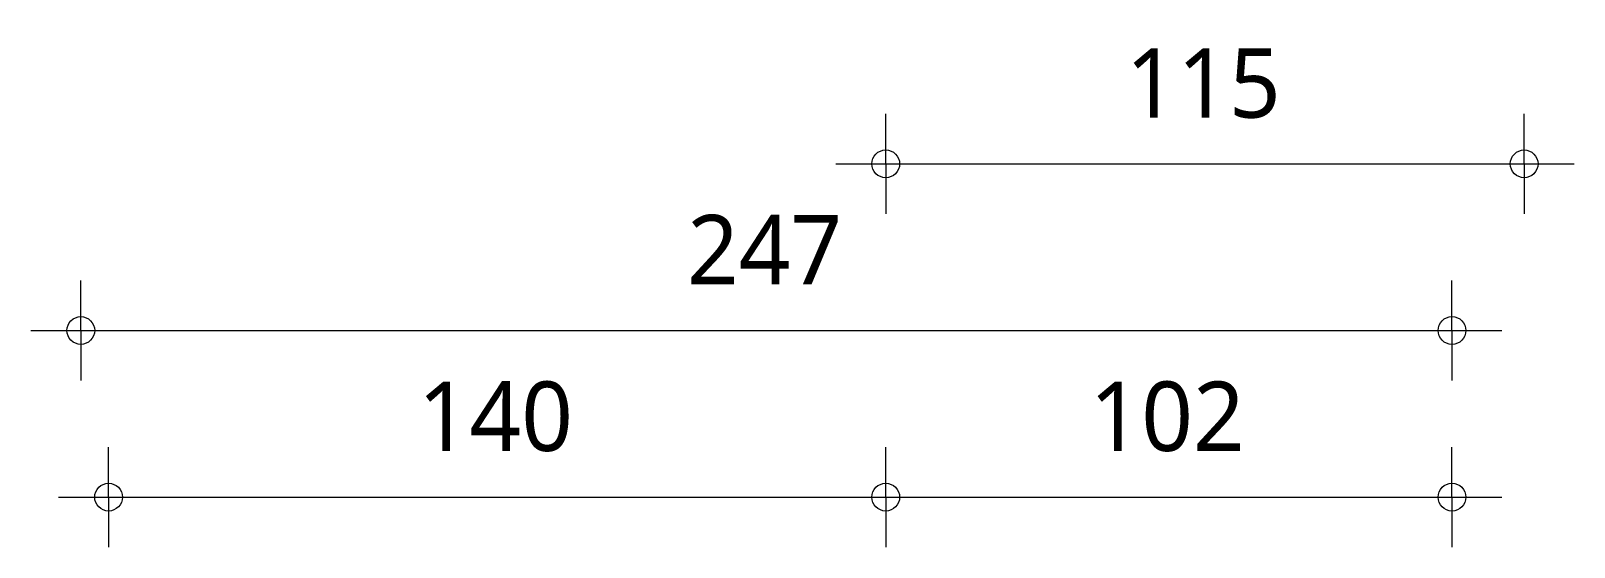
# Model space of a CAD drawing. Header units: millimetres. Extents: x -435 to 27166, y -19117 to 26500.
# Drawn here: x 7766.5 to 8044.5, y 9023.3 to 9116.2 of the extents above; entities that cross this region are included whole.
import ezdxf

# ---------------------------------------------------------------- set-up
doc = ezdxf.new("R2010")
doc.units = ezdxf.units.MM
doc.layers.add('A-ANNO-DIMS', color=211, linetype='Continuous', lineweight=13)
doc.layers.add('A-ANNO-DIMS-5', color=211, linetype='Continuous', lineweight=13)
doc.styles.add('Segoe UI_3', font='segoeui.ttf', dxfattribs={"height": 12.5})
doc.dimstyles.new('2_5_mm_4', dxfattribs={"dimscale": 304.8, "dimtxt": 13.092049, "dimasz": 0.016404, "dimexe": 0.029528, "dimexo": 0.0625, "dimgap": 0.014764, "dimtad": 1, "dimdec": 0, "dimzin": 0, "dimdsep": 46, "dimtxsty": 'Segoe UI_3', "dimblk1": 'DOTBLANK', "dimblk2": 'DOTBLANK', "dimsah": 1, "dimcen": 0.09, "dimdle": 0.029528, "dimazin": 0, "dimtfac": 1, "dimtdec": 4, "dimtix": 1, "dimtmove": 0, "dimatfit": 3, "dimfxl": 0.029528, "dimfxlon": 1, "dimtvp": 1, "dimtfill": 1, "dimtolj": 1, "dimtzin": 0, "dimarcsym": 2})

# ---------------------------------------------------------------- blocks, each defined once
blk = doc.blocks.new('DIMBLOCK435-Details Appartement')
at = {"layer": 'A-ANNO-DIMS-5'}
for p, q in [((7775.46, 9062.31), (7775.46, 9071.31)), ((8022.46, 9062.31), (8022.46, 9071.31)), ((7766.46, 9062.31), (8031.46, 9062.31)), ((7775.46, 9062.31), (7775.46, 9053.31)), ((8022.46, 9062.31), (8022.46, 9053.31))]:
    blk.add_line(p, q, dxfattribs=at)
for centre in [(7775.46, 9062.31), (8022.46, 9062.31)]:
    blk.add_circle(centre, 2.5, dxfattribs=at)
at = {"layer": 'A-ANNO-DIMS-5', "color": 0, "insert": (7884.68, 9083.12), "char_height": 12.5, "width": 34.2774, "attachment_point": 1, "line_spacing_factor": 1.142579, "style": 'Segoe UI_3', "bg_fill": 3, "box_fill_scale": 1.25, "bg_fill_color": 9, "bg_fill_true_color": 13158600, "bg_fill_transparency": 0}
blk.add_mtext('247', dxfattribs=at)
blk = doc.blocks.new('_DotBlank')
at = {"color": 0, "linetype": 'ByBlock', "lineweight": -2}
blk.add_line((-0.5, 0), (-1, 0), dxfattribs=at)
blk.add_circle((0, 0), 0.5, dxfattribs=at)
blk = doc.blocks.new('DIMBLOCK436-Details Appartement')
at = {"layer": 'A-ANNO-DIMS-5'}
for p, q in [((7780.46, 9032.31), (7780.46, 9041.31)), ((7920.46, 9032.31), (7920.46, 9041.31)), ((7771.46, 9032.31), (7920.46, 9032.31)), ((7780.46, 9032.31), (7780.46, 9023.31)), ((7920.46, 9032.31), (7920.46, 9023.31))]:
    blk.add_line(p, q, dxfattribs=at)
for centre in [(7780.46, 9032.31), (7920.46, 9032.31)]:
    blk.add_circle(centre, 2.5, dxfattribs=at)
at = {"layer": 'A-ANNO-DIMS-5', "color": 0, "insert": (7836.18, 9053.12), "char_height": 12.5, "width": 34.2774, "attachment_point": 1, "line_spacing_factor": 1.142579, "style": 'Segoe UI_3', "bg_fill": 3, "box_fill_scale": 1.25, "bg_fill_color": 9, "bg_fill_true_color": 13158600, "bg_fill_transparency": 0}
blk.add_mtext('140', dxfattribs=at)
blk = doc.blocks.new('DIMBLOCK437-Details Appartement')
at = {"layer": 'A-ANNO-DIMS-5'}
for p, q in [((7920.46, 9032.31), (7920.46, 9041.31)), ((8022.46, 9032.31), (8022.46, 9041.31)), ((7920.46, 9032.31), (8031.46, 9032.31)), ((7920.46, 9032.31), (7920.46, 9023.31)), ((8022.46, 9032.31), (8022.46, 9023.31))]:
    blk.add_line(p, q, dxfattribs=at)
for centre in [(7920.46, 9032.31), (8022.46, 9032.31)]:
    blk.add_circle(centre, 2.5, dxfattribs=at)
at = {"layer": 'A-ANNO-DIMS-5', "color": 0, "insert": (7957.18, 9053.12), "char_height": 12.5, "width": 34.2774, "attachment_point": 1, "line_spacing_factor": 1.142579, "style": 'Segoe UI_3', "bg_fill": 3, "box_fill_scale": 1.25, "bg_fill_color": 9, "bg_fill_true_color": 13158600, "bg_fill_transparency": 0}
blk.add_mtext('102', dxfattribs=at)
blk = doc.blocks.new('DIMBLOCK438-Details Appartement')
at = {"layer": 'A-ANNO-DIMS-5'}
for p, q in [((7920.46, 9092.31), (7920.46, 9101.31)), ((8035.46, 9092.31), (8035.46, 9101.31)), ((7911.46, 9092.31), (8044.46, 9092.31)), ((7920.46, 9092.31), (7920.46, 9083.31)), ((8035.46, 9092.31), (8035.46, 9083.31))]:
    blk.add_line(p, q, dxfattribs=at)
for centre in [(7920.46, 9092.31), (8035.46, 9092.31)]:
    blk.add_circle(centre, 2.5, dxfattribs=at)
at = {"layer": 'A-ANNO-DIMS-5', "color": 0, "insert": (7963.68, 9113.12), "char_height": 12.5, "width": 34.2774, "attachment_point": 1, "line_spacing_factor": 1.142579, "style": 'Segoe UI_3', "bg_fill": 3, "box_fill_scale": 1.25, "bg_fill_color": 9, "bg_fill_true_color": 13158600, "bg_fill_transparency": 0}
blk.add_mtext('115', dxfattribs=at)

msp = doc.modelspace()

# ---------------------------------------------------------------- dimensions: what is measured, and where the dimension line sits
at = {"layer": 'A-ANNO-DIMS'}
dim = msp.add_linear_dim(base=(8022.46, 9062.31), p1=(7775.46, 9053.31), p2=(8022.46, 9053.31), dimstyle='2_5_mm_4', override={"dimpost": '<>', "dimfxl": 247}, dxfattribs=at)
dim.commit()
dim.dimension.update_dxf_attribs({"geometry": 'DIMBLOCK435-Details Appartement', "text_midpoint": (7898.96, 9073.17)})

# ---------------------------------------------------------------- next in the draw order: dimensions: what is measured, and where the dimension line sits
for base, p1, p2, override, picture, middle in [((8035.46, 9092.31), (7920.46, 9101.31), (8035.46, 9101.31), {"dimpost": '<>', "dimfxl": 115}, 'DIMBLOCK438-Details Appartement', (7977.96, 9103.31)), ((7920.46, 9032.31), (7780.46, 9023.31), (7920.46, 9041.31), {"dimpost": '<>', "dimfxl": 141.1524}, 'DIMBLOCK436-Details Appartement', (7850.46, 9043.31))]:
    dim = msp.add_linear_dim(base=base, p1=p1, p2=p2, dimstyle='2_5_mm_4', override=override, dxfattribs=at)
    dim.commit()
    dim.dimension.update_dxf_attribs({"geometry": picture, "text_midpoint": middle})

# ---------------------------------------------------------------- next in the draw order: dimensions: what is measured, and where the dimension line sits
dim = msp.add_linear_dim(base=(8022.46, 9032.31), p1=(7920.46, 9041.31), p2=(8022.46, 9023.31), dimstyle='2_5_mm_4', override={"dimpost": '<>', "dimfxl": 103.576059}, dxfattribs=at)
dim.commit()
dim.dimension.update_dxf_attribs({"geometry": 'DIMBLOCK437-Details Appartement', "text_midpoint": (7971.46, 9043.31)})

doc.saveas('drawing.dxf')
